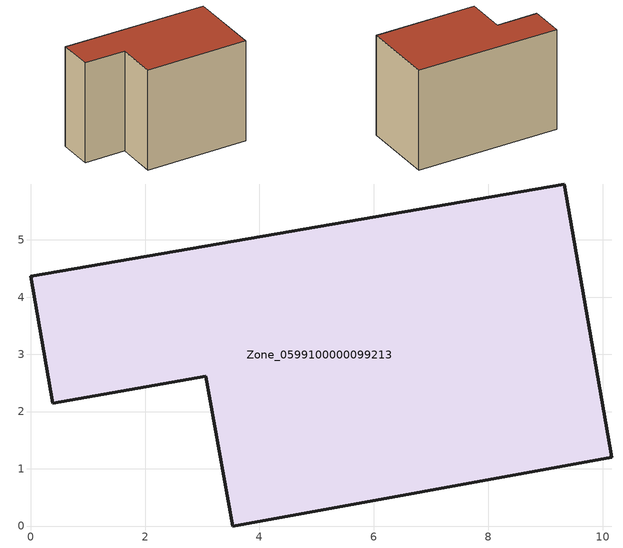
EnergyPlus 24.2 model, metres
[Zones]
Zone_0599100000099213
 floor ground (C_G): 3.06,2.62 0.39,2.15 0,4.37 9.33,5.98 10.16,1.2 3.53,0 z0
 wall outside (C_F): 9.33,5.98 0,4.37 0.39,2.15 3.06,2.62 3.53,0 10.16,1.2 9.33,5.98 z0:6.76
 roof outside (C_R): 3.53,0 10.16,1.2 9.33,5.98 0,4.37 0.39,2.15 3.06,2.62 z6.76
[BUILDING]
Pand.0599100000099213: North Axis=0; Terrain=City; Loads Convergence Tolerance Value=0.04; Temperature Convergence Tolerance Value=0.4; Solar Distribution=FullExterior; Maximum Number of Warmup Days=25; Minimum Number of Warmup Days=1
[Site:Location]
Rotterdam.The.Hague.AP_ZH_NLD Design_Conditions: Latitude=51.96; Longitude=4.45; Time Zone=1; Elevation=-4.5
[SITE:GROUNDTEMPERATURE:BUILDINGSURFACE]
18, 18, 18, 18, 18, 18, 18, 18, 18, 18, 18, 18
[MATERIAL] Thermal Absorptance=0.9; Solar Absorptance=0.7; Visible Absorptance=0.7
Name | Roughness | Thickness | Conductivity | Density | Specific Heat
G.TI.1946 | MediumSmooth | 0.15 | 1 | 540 | 1210
F.TI.1946 | Rough | 0.3 | 0.857143 | 1920 | 840
R.TI.1946 | MediumRough | 0.2 | 0.1 | 1500 | 1000
[CONSTRUCTION]
C_G: G.TI.1946
C_F: F.TI.1946
C_R: R.TI.1946
[ZONE]
Zone_0599100000099213: Type=1; Multiplier=1; Ceiling Height=Autocalculate; Volume=Autocalculate; Floor Area=autocalculate; Part of Total Floor Area=Yes
[ZONEINFILTRATION:DESIGNFLOWRATE]
Infil_Zone_0599100000099213: Zone or ZoneList or Space or SpaceList=Zone_0599100000099213; Schedule=AlwaysOn; Design Flow Rate Calculation Method=Flow/Area; Flow Rate per Floor Area=0.003; Constant Term Coefficient=1; Temperature Term Coefficient=0; Velocity Term Coefficient=0; Velocity Squared Term Coefficient=0
[HVACTEMPLATE:ZONE:IDEALLOADSAIRSYSTEM]
Zone_0599100000099213: Maximum Heating Supply Air Temperature=50; Minimum Cooling Supply Air Temperature=13; Maximum Heating Supply Air Humidity Ratio=0.0156; Minimum Cooling Supply Air Humidity Ratio=0.0077; Heating Limit=NoLimit; Cooling Limit=NoLimit; Dehumidification Control Type=ConstantSensibleHeatRatio; Cooling Sensible Heat Ratio=0.7; Dehumidification Setpoint=60; Humidification Control Type=None; Humidification Setpoint=30; Outdoor Air Method=None; Outdoor Air Flow Rate per Person=0.00944; Outdoor Air Flow Rate per Zone Floor Area=0; Outdoor Air Flow Rate per Zone=0; Demand Controlled Ventilation Type=None; Outdoor Air Economizer Type=NoEconomizer; Heat Recovery Type=None; Sensible Heat Recovery Effectiveness=0.7; Latent Heat Recovery Effectiveness=0.65
[ZONECONTROL:THERMOSTAT]
ThermostatControl_Zone_0599100000099213: Zone or ZoneList=Zone_0599100000099213; Control Type Schedule=DualSetpointControlType; Control 1=Thermostat_Zone_0599100000099213; Temperature Difference Between Cutout And Setpoint=0
[THERMOSTATSETPOINT:DUALSETPOINT]
Thermostat_Zone_0599100000099213: Heating Setpoint Temperature Schedule=HeatingSetpoint_Zone_0599100000099213; Cooling Setpoint Temperature Schedule=CoolingSetpoint_Zone_0599100000099213
[SCHEDULE:COMPACT]
HeatingSetpoint_Zone_0599100000099213: Through: 12/31, For: AllDays, Until: 24:00, 21
CoolingSetpoint_Zone_0599100000099213: Through: 12/31, For: AllDays, Until: 24:00, 24
DualSetpointControlType: Through: 12/31, For: AllDays, Until: 24:00, 4
AlwaysOn: Through: 12/31, For: AllDays, Until: 24:00, 1
